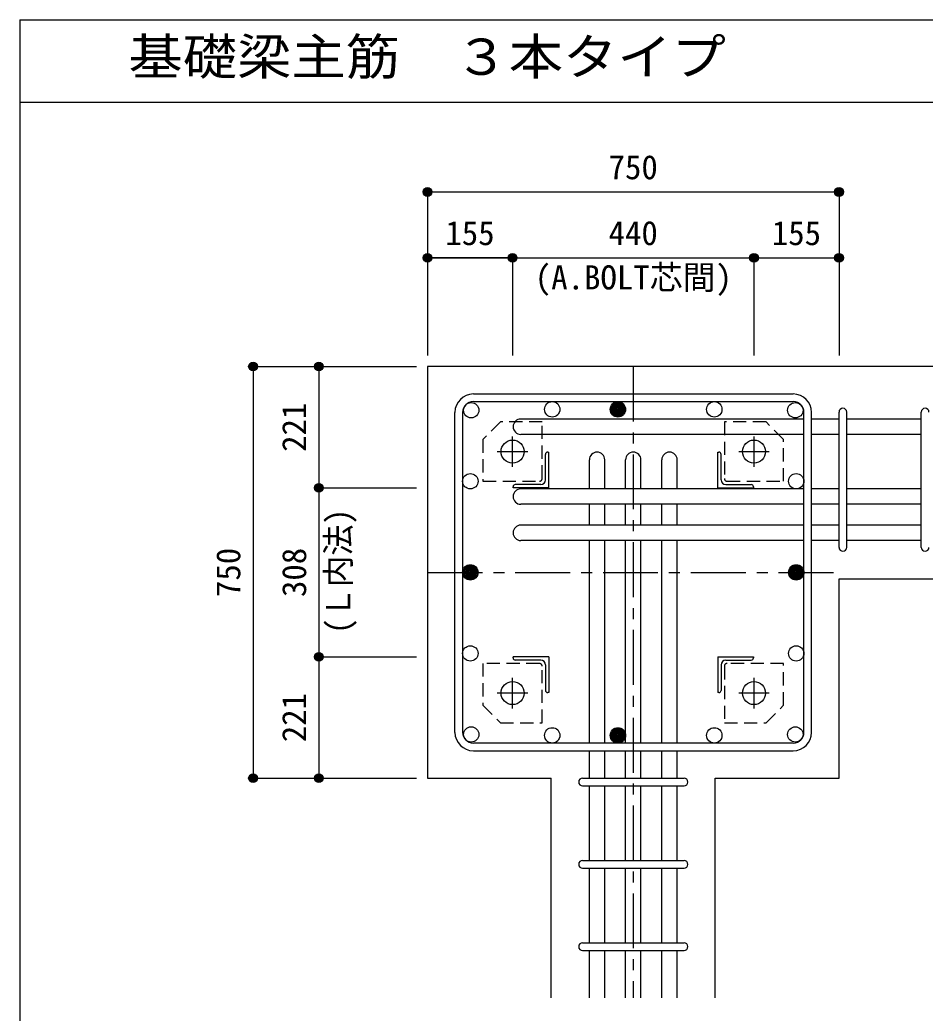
# Model space of a CAD drawing. Units: millimetres at full size, sheet at 1:20. Extents: x -3982 to 3969, y -2797 to 2801.
# Drawn here: x -3982 to -2332, y 991 to 2801 of the extents above; entities that cross this region are included whole.
import ezdxf
from ezdxf.enums import TextEntityAlignment as Align

# ---------------------------------------------------------------- set-up
doc = ezdxf.new("R2010")
doc.units = ezdxf.units.MM
doc.header["$LTSCALE"] = 20
doc.header["$PDMODE"] = 32
doc.header["$PDSIZE"] = 10
doc.linetypes.add('CHAIN1', pattern=[8, 5, -1, 1, -1])
doc.linetypes.add('DASHED1', pattern=[1.8, 1.2, -0.6])
for name, color, linetype in [('6-1_躯体線', 2, 'Continuous'), ('6-2_A.Bolt_', 4, 'Continuous'), ('6-3_柱型主筋', 4, 'Continuous'), ('6-4_フープ', 7, 'Continuous'), ('6-5_梁主筋', 7, 'Continuous'), ('6-6_S.T.P.', 7, 'Continuous'), ('6-7_文字', 7, 'Continuous'), ('6-9_プレート', 4, 'DASHED1'), ('6-D_寸法', 4, 'Continuous'), ('F-0_枠', 6, 'Continuous')]:
    doc.layers.add(name, color=color, linetype=linetype)
doc.styles.add('ＭＳ ゴシック', font='')
doc.styles.get('ＭＳ ゴシック').set_extended_font_data('MS Gothic')

msp = doc.modelspace()

# ---------------------------------------------------------------- linework, layer by layer
at = {"layer": '6-1_躯体線'}
for p, q in [((-2088.87, 2169.12), (-3238.87, 2169.12)), ((-3238.87, 2169.12), (-3238.87, 1419.12)), ((-2488.87, 1782.62), (-2088.87, 1782.62)), ((-2488.87, 1419.12), (-2488.87, 1782.62)), ((-3238.87, 1419.12), (-3013.37, 1419.12)), ((-3013.37, 1019.12), (-3013.37, 1419.12)), ((-2714.37, 1019.12), (-2714.37, 1419.12)), ((-2714.37, 1419.12), (-2488.87, 1419.12))]:
    msp.add_line(p, q, dxfattribs=at)
at = {"layer": '6-2_A.Bolt_', "linetype": 'CHAIN1'}
for p, q in [((-3083.87, 1986.42), (-3083.87, 2041.92)), ((-2643.87, 2041.92), (-2643.87, 1986.42)), ((-3111.67, 2014.12), (-3056.17, 2014.12)), ((-2671.57, 2014.12), (-2616.07, 2014.12)), ((-3083.87, 1546.32), (-3083.87, 1601.82)), ((-2643.87, 1601.82), (-2643.87, 1546.32)), ((-3056.17, 1574.12), (-3111.67, 1574.12)), ((-2616.07, 1574.12), (-2671.57, 1574.12))]:
    msp.add_line(p, q, dxfattribs=at)
at = {"layer": '6-2_A.Bolt_'}
for p, q in [((-3023.87, 1962.62), (-3023.87, 2009.12)), ((-3019.87, 2013.12), (-3017.87, 2013.12)), ((-3017.87, 1948.12), (-3017.87, 2013.12)), ((-2709.87, 2013.12), (-2707.87, 2013.12)), ((-2709.87, 1948.12), (-2709.87, 2013.12)), ((-2703.87, 1962.62), (-2703.87, 2009.12)), ((-3082.87, 1948.12), (-3082.87, 1950.12)), ((-3017.87, 1948.12), (-3082.87, 1948.12)), ((-3032.37, 1954.12), (-3078.87, 1954.12)), ((-2709.87, 1948.12), (-2644.87, 1948.12)), ((-2695.37, 1954.12), (-2648.87, 1954.12)), ((-2644.87, 1950.12), (-2644.87, 1948.12)), ((-3017.87, 1640.12), (-3082.87, 1640.12)), ((-3082.87, 1638.12), (-3082.87, 1640.12)), ((-3032.37, 1634.12), (-3078.87, 1634.12)), ((-3017.87, 1640.12), (-3017.87, 1575.12)), ((-2709.87, 1640.12), (-2644.87, 1640.12)), ((-2709.87, 1640.12), (-2709.87, 1575.12)), ((-2695.37, 1634.12), (-2648.87, 1634.12)), ((-2644.87, 1640.12), (-2644.87, 1638.12)), ((-3023.87, 1625.62), (-3023.87, 1579.12)), ((-2703.87, 1625.62), (-2703.87, 1579.12)), ((-3017.87, 1575.12), (-3019.87, 1575.12)), ((-2707.87, 1575.12), (-2709.87, 1575.12))]:
    msp.add_line(p, q, dxfattribs=at)
at = {"layer": '6-2_A.Bolt_', "color": 3}
for centre in [(-3083.87, 2014.12), (-2643.87, 2014.12), (-3083.87, 1574.12), (-2643.87, 1574.12)]:
    msp.add_circle(centre, 21, dxfattribs=at)
at = {"layer": '6-2_A.Bolt_'}
for centre, radius, start, end in [((-3019.87, 2009.12), 4, 90, 180), ((-2707.87, 2009.12), 4, 0, 90), ((-3032.37, 1962.62), 8.5, 270, 0), ((-2695.37, 1962.62), 8.5, 180, 270), ((-3078.87, 1950.12), 4, 90, 180), ((-2648.87, 1950.12), 4, 0, 90), ((-3078.87, 1638.12), 4, 180, 270), ((-3032.37, 1625.62), 8.5, 0, 90), ((-2695.37, 1625.62), 8.5, 90, 180), ((-2648.87, 1638.12), 4, 270, 0), ((-3019.87, 1579.12), 4, 180, 270), ((-2707.87, 1579.12), 4, 270, 0)]:
    msp.add_arc(centre, radius, start, end, dxfattribs=at)
at = {"layer": '6-3_柱型主筋', "color": 3}
for centre in [(-3159.26, 2089.51), (-3011.56, 2091.12), (-2891.87, 2091.12), (-2716.17, 2091.12), (-2568.48, 2089.51), (-3160.87, 1960.12), (-2566.87, 1960.12), (-3160.87, 1794.12), (-2566.87, 1794.12), (-3160.87, 1646.43), (-2566.87, 1646.43), (-3159.26, 1498.74), (-3011.56, 1497.12), (-2891.87, 1497.12), (-2716.17, 1497.12), (-2568.48, 1498.74)]:
    msp.add_circle(centre, 14, dxfattribs=at)
at = {"layer": '6-3_柱型主筋'}
for centre, radius in [((-2891.87, 2091.12), 14), ((-2891.87, 2091.12), 12.6), ((-2891.87, 2091.12), 11.2), ((-2891.87, 2091.12), 9.8), ((-2891.87, 2091.12), 8.4), ((-2891.87, 2091.12), 7), ((-2891.87, 2091.12), 5.6), ((-2891.87, 2091.12), 4.2), ((-2891.87, 2091.12), 2.8), ((-2891.87, 2091.12), 1.4), ((-3160.87, 1794.12), 14), ((-3160.87, 1794.12), 12.6), ((-3160.87, 1794.12), 11.2), ((-3160.87, 1794.12), 9.8), ((-3160.87, 1794.12), 8.4), ((-3160.87, 1794.12), 7), ((-3160.87, 1794.12), 5.6), ((-3160.87, 1794.12), 4.2), ((-3160.87, 1794.12), 2.8), ((-3160.87, 1794.12), 1.4), ((-2566.87, 1794.12), 14), ((-2566.87, 1794.12), 12.6), ((-2566.87, 1794.12), 11.2), ((-2566.87, 1794.12), 9.8), ((-2566.87, 1794.12), 8.4), ((-2566.87, 1794.12), 7), ((-2566.87, 1794.12), 5.6), ((-2566.87, 1794.12), 4.2), ((-2566.87, 1794.12), 2.8), ((-2566.87, 1794.12), 1.4), ((-2891.87, 1497.12), 14), ((-2891.87, 1497.12), 12.6), ((-2891.87, 1497.12), 11.2), ((-2891.87, 1497.12), 9.8), ((-2891.87, 1497.12), 8.4), ((-2891.87, 1497.12), 7), ((-2891.87, 1497.12), 5.6), ((-2891.87, 1497.12), 4.2), ((-2891.87, 1497.12), 2.8), ((-2891.87, 1497.12), 1.4)]:
    msp.add_circle(centre, radius, dxfattribs=at)
at = {"layer": '6-4_フープ'}
for p, q in [((-3155.37, 2119.12), (-2572.37, 2119.12)), ((-3155.37, 2105.12), (-2572.37, 2105.12)), ((-3188.87, 1502.62), (-3188.87, 2085.62)), ((-3174.87, 2085.62), (-3174.87, 1502.62)), ((-2552.87, 1502.62), (-2552.87, 2085.62)), ((-2538.87, 1502.62), (-2538.87, 2085.62)), ((-2572.37, 1483.12), (-3155.37, 1483.12)), ((-3155.37, 1469.12), (-2572.37, 1469.12))]:
    msp.add_line(p, q, dxfattribs=at)
for centre, radius, start, end in [((-3155.37, 2085.62), 33.5, 90, 180), ((-2572.37, 2085.62), 33.5, 0, 90), ((-3155.37, 2085.62), 19.5, 90, 180), ((-2572.37, 2085.62), 19.5, 0, 90), ((-3155.37, 1502.62), 33.5, 180, 270), ((-3155.37, 1502.62), 19.5, 180, 270), ((-2572.37, 1502.62), 33.5, 270, 0), ((-2572.37, 1502.62), 19.5, 270, 0)]:
    msp.add_arc(centre, radius, start, end, dxfattribs=at)
at = {"layer": '6-5_梁主筋'}
for p, q in [((-2552.87, 2073.51), (-3068.87, 2073.51)), ((-2488.87, 2073.51), (-2538.87, 2073.51)), ((-2338.87, 2073.51), (-2474.87, 2073.51)), ((-2552.87, 2045.51), (-3068.87, 2045.51)), ((-2488.87, 2045.51), (-2538.87, 2045.51)), ((-2338.87, 2045.51), (-2474.87, 2045.51)), ((-2943.87, 1946.12), (-2943.87, 1999.12)), ((-2915.87, 1946.12), (-2915.87, 1999.12)), ((-2877.87, 1946.12), (-2877.87, 1999.12)), ((-2849.87, 1946.12), (-2849.87, 1999.12)), ((-2811.87, 1946.12), (-2811.87, 1999.12)), ((-2783.87, 1946.12), (-2783.87, 1999.12)), ((-2552.87, 1946.12), (-3068.87, 1946.12)), ((-2488.87, 1946.12), (-2538.87, 1946.12)), ((-2338.87, 1946.12), (-2474.87, 1946.12)), ((-2552.87, 1918.12), (-3068.87, 1918.12)), ((-2943.87, 1880.12), (-2943.87, 1918.12)), ((-2915.87, 1880.12), (-2915.87, 1918.12)), ((-2877.87, 1880.12), (-2877.87, 1918.12)), ((-2849.87, 1880.12), (-2849.87, 1918.12)), ((-2811.87, 1880.12), (-2811.87, 1918.12)), ((-2783.87, 1880.12), (-2783.87, 1918.12)), ((-2488.87, 1918.12), (-2538.87, 1918.12)), ((-2338.87, 1918.12), (-2474.87, 1918.12)), ((-2552.87, 1880.12), (-3068.87, 1880.12)), ((-2488.87, 1880.12), (-2538.87, 1880.12)), ((-2338.87, 1880.12), (-2474.87, 1880.12)), ((-2552.87, 1852.12), (-3068.87, 1852.12)), ((-2943.87, 1483.12), (-2943.87, 1852.12)), ((-2915.87, 1483.12), (-2915.87, 1852.12)), ((-2877.87, 1483.12), (-2877.87, 1852.12)), ((-2849.87, 1483.12), (-2849.87, 1852.12)), ((-2811.87, 1483.12), (-2811.87, 1852.12)), ((-2783.87, 1483.12), (-2783.87, 1852.12)), ((-2488.87, 1852.12), (-2538.87, 1852.12)), ((-2338.87, 1852.12), (-2474.87, 1852.12)), ((-2943.87, 1419.12), (-2943.87, 1469.12)), ((-2915.87, 1419.12), (-2915.87, 1469.12)), ((-2877.87, 1419.12), (-2877.87, 1469.12)), ((-2849.87, 1419.12), (-2849.87, 1469.12)), ((-2811.87, 1419.12), (-2811.87, 1469.12)), ((-2783.87, 1419.12), (-2783.87, 1469.12)), ((-2943.87, 1269.12), (-2943.87, 1405.12)), ((-2915.87, 1269.12), (-2915.87, 1405.12)), ((-2877.87, 1269.12), (-2877.87, 1405.12)), ((-2849.87, 1269.12), (-2849.87, 1405.12)), ((-2811.87, 1269.12), (-2811.87, 1405.12)), ((-2783.87, 1269.12), (-2783.87, 1405.12)), ((-2943.87, 1119.12), (-2943.87, 1255.12)), ((-2915.87, 1119.12), (-2915.87, 1255.12)), ((-2877.87, 1119.12), (-2877.87, 1255.12)), ((-2849.87, 1119.12), (-2849.87, 1255.12)), ((-2811.87, 1119.12), (-2811.87, 1255.12)), ((-2783.87, 1119.12), (-2783.87, 1255.12)), ((-2943.87, 1019.12), (-2943.87, 1105.12)), ((-2915.87, 1019.12), (-2915.87, 1105.12)), ((-2877.87, 1019.12), (-2877.87, 1105.12)), ((-2849.87, 1019.12), (-2849.87, 1105.12)), ((-2811.87, 1019.12), (-2811.87, 1105.12)), ((-2783.87, 1019.12), (-2783.87, 1105.12))]:
    msp.add_line(p, q, dxfattribs=at)
for centre, start, end in [((-3068.87, 2059.51), 90, 270), ((-2929.87, 1999.12), 0, 180), ((-2863.87, 1999.12), 0, 180), ((-2797.87, 1999.12), 0, 180), ((-3068.87, 1932.12), 90, 270), ((-3068.87, 1866.12), 90, 270)]:
    msp.add_arc(centre, 14, start, end, dxfattribs=at)
at = {"layer": '6-6_S.T.P.'}
for p, q in [((-2488.87, 1839.62), (-2488.87, 2086.01)), ((-2474.87, 1839.62), (-2474.87, 2086.01)), ((-2338.87, 1839.62), (-2338.87, 2086.01)), ((-2956.37, 1419.12), (-2771.37, 1419.12)), ((-2956.37, 1405.12), (-2771.37, 1405.12)), ((-2956.37, 1269.12), (-2771.37, 1269.12)), ((-2956.37, 1255.12), (-2771.37, 1255.12)), ((-2956.37, 1119.12), (-2771.37, 1119.12)), ((-2956.37, 1105.12), (-2771.37, 1105.12))]:
    msp.add_line(p, q, dxfattribs=at)
for centre, start, end in [((-2481.87, 2086.01), 0, 180), ((-2481.87, 2086.01), 0, 180), ((-2481.87, 2086.01), 0, 180), ((-2481.87, 2086.01), 0, 180), ((-2331.87, 2086.01), 0, 180), ((-2481.87, 1839.62), 180, 0), ((-2481.87, 1839.62), 180, 0), ((-2481.87, 1839.62), 180, 0), ((-2481.87, 1839.62), 180, 0), ((-2331.87, 1839.62), 180, 0), ((-2956.37, 1412.12), 90, 270), ((-2956.37, 1412.12), 90, 270), ((-2956.37, 1412.12), 90, 270), ((-2956.37, 1412.12), 90, 270), ((-2771.37, 1412.12), 270, 90), ((-2771.37, 1412.12), 270, 90), ((-2771.37, 1412.12), 270, 90), ((-2771.37, 1412.12), 270, 90), ((-2956.37, 1262.12), 90, 270), ((-2771.37, 1262.12), 270, 90), ((-2956.37, 1112.12), 90, 270), ((-2771.37, 1112.12), 270, 90)]:
    msp.add_arc(centre, 7, start, end, dxfattribs=at)
at = {"layer": '6-9_プレート'}
for p, q in [((-3105.87, 2068.12), (-3137.87, 2036.12)), ((-3029.87, 2068.12), (-3105.87, 2068.12)), ((-3029.87, 1965.12), (-3029.87, 2068.12)), ((-2697.87, 2068.12), (-2697.87, 1965.12)), ((-2621.87, 2068.12), (-2697.87, 2068.12)), ((-2589.87, 2036.12), (-2621.87, 2068.12)), ((-3137.87, 2036.12), (-3137.87, 1960.12)), ((-2589.87, 1960.12), (-2589.87, 2036.12)), ((-3137.87, 1960.12), (-3034.87, 1960.12)), ((-2692.87, 1960.12), (-2589.87, 1960.12)), ((-3137.87, 1628.12), (-3137.87, 1552.12)), ((-3034.87, 1628.12), (-3137.87, 1628.12)), ((-3029.87, 1520.12), (-3029.87, 1623.12)), ((-2697.87, 1623.12), (-2697.87, 1520.12)), ((-2589.87, 1628.12), (-2692.87, 1628.12)), ((-2589.87, 1552.12), (-2589.87, 1628.12)), ((-3137.87, 1552.12), (-3105.87, 1520.12)), ((-2621.87, 1520.12), (-2589.87, 1552.12)), ((-3105.87, 1520.12), (-3029.87, 1520.12)), ((-2697.87, 1520.12), (-2621.87, 1520.12))]:
    msp.add_line(p, q, dxfattribs=at)
for centre, start, end in [((-3034.87, 1965.12), 270, 0), ((-2692.87, 1965.12), 180, 270), ((-3034.87, 1623.12), 0, 90), ((-2692.87, 1623.12), 90, 180)]:
    msp.add_arc(centre, 5, start, end, dxfattribs=at)
at = {"layer": '6-D_寸法'}
for p, q in [((-3238.87, 2487.15), (-3238.87, 2367.15)), ((-3238.87, 2487.15), (-3238.87, 2367.15)), ((-3238.87, 2487.15), (-2488.87, 2487.15)), ((-3238.87, 2367.15), (-3238.87, 2189.12)), ((-3238.87, 2367.15), (-3238.87, 2189.12)), ((-3238.87, 2367.15), (-3238.87, 2189.12)), ((-3238.87, 2367.15), (-3238.87, 2189.12)), ((-3083.87, 2367.15), (-3083.87, 2189.12)), ((-3083.87, 2367.15), (-2643.87, 2367.15)), ((-2643.87, 2367.15), (-2643.87, 2189.12)), ((-2488.87, 2367.15), (-2488.87, 2189.12)), ((-2488.87, 2367.15), (-2488.87, 2189.12)), ((-3556.89, 2169.12), (-3436.89, 2169.12)), ((-3556.89, 2169.12), (-3556.89, 1419.12)), ((-3436.89, 2169.12), (-3258.87, 2169.12)), ((-3436.89, 2169.12), (-3258.87, 2169.12)), ((-3436.89, 2169.12), (-3258.87, 2169.12)), ((-3436.89, 2169.12), (-3258.87, 2169.12)), ((-3436.89, 2169.12), (-3258.87, 2169.12)), ((-3436.89, 2169.12), (-3436.89, 1948.12)), ((-3436.89, 2169.12), (-3258.87, 2169.12)), ((-3436.89, 1948.12), (-3258.87, 1948.12)), ((-3436.89, 1948.12), (-3436.89, 1640.12)), ((-3436.89, 1640.12), (-3258.87, 1640.12)), ((-3556.89, 1419.12), (-3436.89, 1419.12)), ((-3436.89, 1419.12), (-3258.87, 1419.12)), ((-3436.89, 1419.12), (-3258.87, 1419.12)), ((-3436.89, 1419.12), (-3258.87, 1419.12)), ((-3436.89, 1419.12), (-3258.87, 1419.12)), ((-3436.89, 1419.12), (-3258.87, 1419.12))]:
    msp.add_line(p, q, dxfattribs=at)
at = {"layer": '6-D_寸法', "linetype": 'CHAIN1'}
for p, q in [((-2863.87, 2169.12), (-2863.87, 1019.12)), ((-3238.87, 1794.12), (-2488.87, 1794.12))]:
    msp.add_line(p, q, dxfattribs=at)
at = {"layer": '6-D_寸法'}
for points in [[(-2488.87, 2487.15), (-2488.87, 2367.15), (-2488.87, 2189.12)], [(-3083.87, 2367.15), (-3238.87, 2367.15), (-3083.87, 2367.15)], [(-2643.87, 2367.15), (-2488.87, 2367.15), (-2488.87, 2189.12)], [(-3436.89, 1640.12), (-3436.89, 1419.12), (-3258.87, 1419.12)], [(-3556.89, 1419.12), (-3436.89, 1419.12), (-3258.87, 1419.12)], [(-3556.89, 1419.12), (-3436.89, 1419.12), (-3258.87, 1419.12)]]:
    msp.add_lwpolyline(points, dxfattribs=at)
for centre, radius in [((-3238.87, 2487.15), 8), ((-3238.87, 2487.15), 7.2), ((-3238.87, 2487.15), 6.4), ((-3238.87, 2487.15), 5.6), ((-3238.87, 2487.15), 4.8), ((-3238.87, 2487.15), 4), ((-3238.87, 2487.15), 3.2), ((-3238.87, 2487.15), 2.4), ((-3238.87, 2487.15), 1.6), ((-3238.87, 2487.15), 0.8), ((-2488.87, 2487.15), 8), ((-2488.87, 2487.15), 7.2), ((-2488.87, 2487.15), 6.4), ((-2488.87, 2487.15), 5.6), ((-2488.87, 2487.15), 4.8), ((-2488.87, 2487.15), 4), ((-2488.87, 2487.15), 3.2), ((-2488.87, 2487.15), 2.4), ((-2488.87, 2487.15), 1.6), ((-2488.87, 2487.15), 0.8), ((-3238.87, 2367.15), 8), ((-3238.87, 2367.15), 7.2), ((-3238.87, 2367.15), 6.4), ((-3238.87, 2367.15), 5.6), ((-3238.87, 2367.15), 4.8), ((-3238.87, 2367.15), 4), ((-3083.87, 2367.15), 8), ((-3083.87, 2367.15), 7.2), ((-3083.87, 2367.15), 6.4), ((-3083.87, 2367.15), 5.6), ((-3083.87, 2367.15), 4.8), ((-3083.87, 2367.15), 4), ((-2643.87, 2367.15), 8), ((-2643.87, 2367.15), 7.2), ((-2643.87, 2367.15), 6.4), ((-2643.87, 2367.15), 5.6), ((-2643.87, 2367.15), 4.8), ((-2643.87, 2367.15), 4), ((-2488.87, 2367.15), 8), ((-2488.87, 2367.15), 7.2), ((-2488.87, 2367.15), 6.4), ((-2488.87, 2367.15), 5.6), ((-2488.87, 2367.15), 4.8), ((-2488.87, 2367.15), 4), ((-3238.87, 2367.15), 3.2), ((-3238.87, 2367.15), 2.4), ((-3238.87, 2367.15), 1.6), ((-3238.87, 2367.15), 0.8), ((-3083.87, 2367.15), 3.2), ((-3083.87, 2367.15), 2.4), ((-3083.87, 2367.15), 1.6), ((-3083.87, 2367.15), 0.8), ((-2643.87, 2367.15), 3.2), ((-2643.87, 2367.15), 2.4), ((-2643.87, 2367.15), 1.6), ((-2643.87, 2367.15), 0.8), ((-2488.87, 2367.15), 3.2), ((-2488.87, 2367.15), 2.4), ((-2488.87, 2367.15), 1.6), ((-2488.87, 2367.15), 0.8), ((-3556.89, 2169.12), 8), ((-3556.89, 2169.12), 7.2), ((-3556.89, 2169.12), 6.4), ((-3556.89, 2169.12), 5.6), ((-3556.89, 2169.12), 4.8), ((-3556.89, 2169.12), 4), ((-3556.89, 2169.12), 3.2), ((-3436.89, 2169.12), 8), ((-3436.89, 2169.12), 7.2), ((-3436.89, 2169.12), 6.4), ((-3436.89, 2169.12), 5.6), ((-3436.89, 2169.12), 4.8), ((-3436.89, 2169.12), 4), ((-3436.89, 2169.12), 3.2), ((-3556.89, 2169.12), 2.4), ((-3556.89, 2169.12), 1.6), ((-3556.89, 2169.12), 0.8), ((-3436.89, 2169.12), 2.4), ((-3436.89, 2169.12), 1.6), ((-3436.89, 2169.12), 0.8), ((-3436.89, 1948.12), 8), ((-3436.89, 1948.12), 7.2), ((-3436.89, 1948.12), 6.4), ((-3436.89, 1948.12), 5.6), ((-3436.89, 1948.12), 4.8), ((-3436.89, 1948.12), 4), ((-3436.89, 1948.12), 3.2), ((-3436.89, 1948.12), 2.4), ((-3436.89, 1948.12), 1.6), ((-3436.89, 1948.12), 0.8), ((-3436.89, 1640.12), 8), ((-3436.89, 1640.12), 7.2), ((-3436.89, 1640.12), 6.4), ((-3436.89, 1640.12), 5.6), ((-3436.89, 1640.12), 4.8), ((-3436.89, 1640.12), 4), ((-3436.89, 1640.12), 3.2), ((-3436.89, 1640.12), 2.4), ((-3436.89, 1640.12), 1.6), ((-3436.89, 1640.12), 0.8), ((-3556.89, 1419.12), 8), ((-3556.89, 1419.12), 7.2), ((-3556.89, 1419.12), 6.4), ((-3556.89, 1419.12), 5.6), ((-3556.89, 1419.12), 4.8), ((-3556.89, 1419.12), 4), ((-3556.89, 1419.12), 3.2), ((-3556.89, 1419.12), 2.4), ((-3556.89, 1419.12), 1.6), ((-3556.89, 1419.12), 0.8), ((-3436.89, 1419.12), 8), ((-3436.89, 1419.12), 7.2), ((-3436.89, 1419.12), 6.4), ((-3436.89, 1419.12), 5.6), ((-3436.89, 1419.12), 4.8), ((-3436.89, 1419.12), 4), ((-3436.89, 1419.12), 3.2), ((-3436.89, 1419.12), 2.4), ((-3436.89, 1419.12), 1.6), ((-3436.89, 1419.12), 0.8)]:
    msp.add_circle(centre, radius, dxfattribs=at)
at = {"layer": '6-D_寸法', "color": 7}
for p in [(-3238.87, 2487.15), (-2488.87, 2487.15), (-3238.87, 2367.15), (-3083.87, 2367.15), (-2643.87, 2367.15), (-2488.87, 2367.15), (-3556.89, 2169.12), (-3436.89, 2169.12), (-3436.89, 1948.12), (-3436.89, 1640.12), (-3556.89, 1419.12), (-3436.89, 1419.12)]:
    msp.add_point(p, dxfattribs=at)
at = {"layer": 'F-0_枠'}
for q in [(3969.4, 2800.77), (-3981.92, -2796.83)]:
    msp.add_line((-3981.92, 2800.77), q, dxfattribs=at)
at = {"layer": 'F-0_枠', "color": 2}
msp.add_line((-3981.92, 2650.77), (2482.4, 2650.77), dxfattribs=at)

# ---------------------------------------------------------------- texts
at = {"layer": '6-7_文字', "color": 2, "style": 'ＭＳ ゴシック', "width": 1.1}
msp.add_text('\u3000\u3000基礎梁主筋\u3000３本タイプ', height=65.98, dxfattribs=at).set_placement((-3981.92, 2680.77), align=Align.BOTTOM_LEFT)
at = {"layer": '6-7_文字', "color": 4, "style": 'ＭＳ ゴシック'}
msp.add_text('(A.BOLT芯間)', height=43.99, dxfattribs=at).set_placement((-3043.34, 2296.37), align=Align.BOTTOM_LEFT)
at = {"layer": '6-D_寸法', "style": 'ＭＳ ゴシック'}
for s, p in [('750', (-2908.87, 2497.15)), ('155', (-3206.37, 2377.15)), ('440', (-2908.87, 2377.15)), ('155', (-2611.37, 2377.15))]:
    msp.add_text(s, height=43.99, dxfattribs=at).set_placement(p, align=Align.BOTTOM_LEFT)
for s, p in [('221', (-3446.89, 2013.62)), ('750', (-3566.89, 1749.12)), ('308', (-3446.89, 1749.12)), ('221', (-3446.89, 1484.62))]:
    msp.add_text(s, height=43.99, rotation=90, dxfattribs=at).set_placement(p, align=Align.BOTTOM_LEFT)
at = {"layer": '6-D_寸法', "style": 'ＭＳ ゴシック', "width": 0.95}
msp.add_text('(Ｌ内法)', height=43.99, rotation=90, dxfattribs=at).set_placement((-3366.41, 1682.02), align=Align.BOTTOM_LEFT)

doc.saveas('drawing.dxf')
